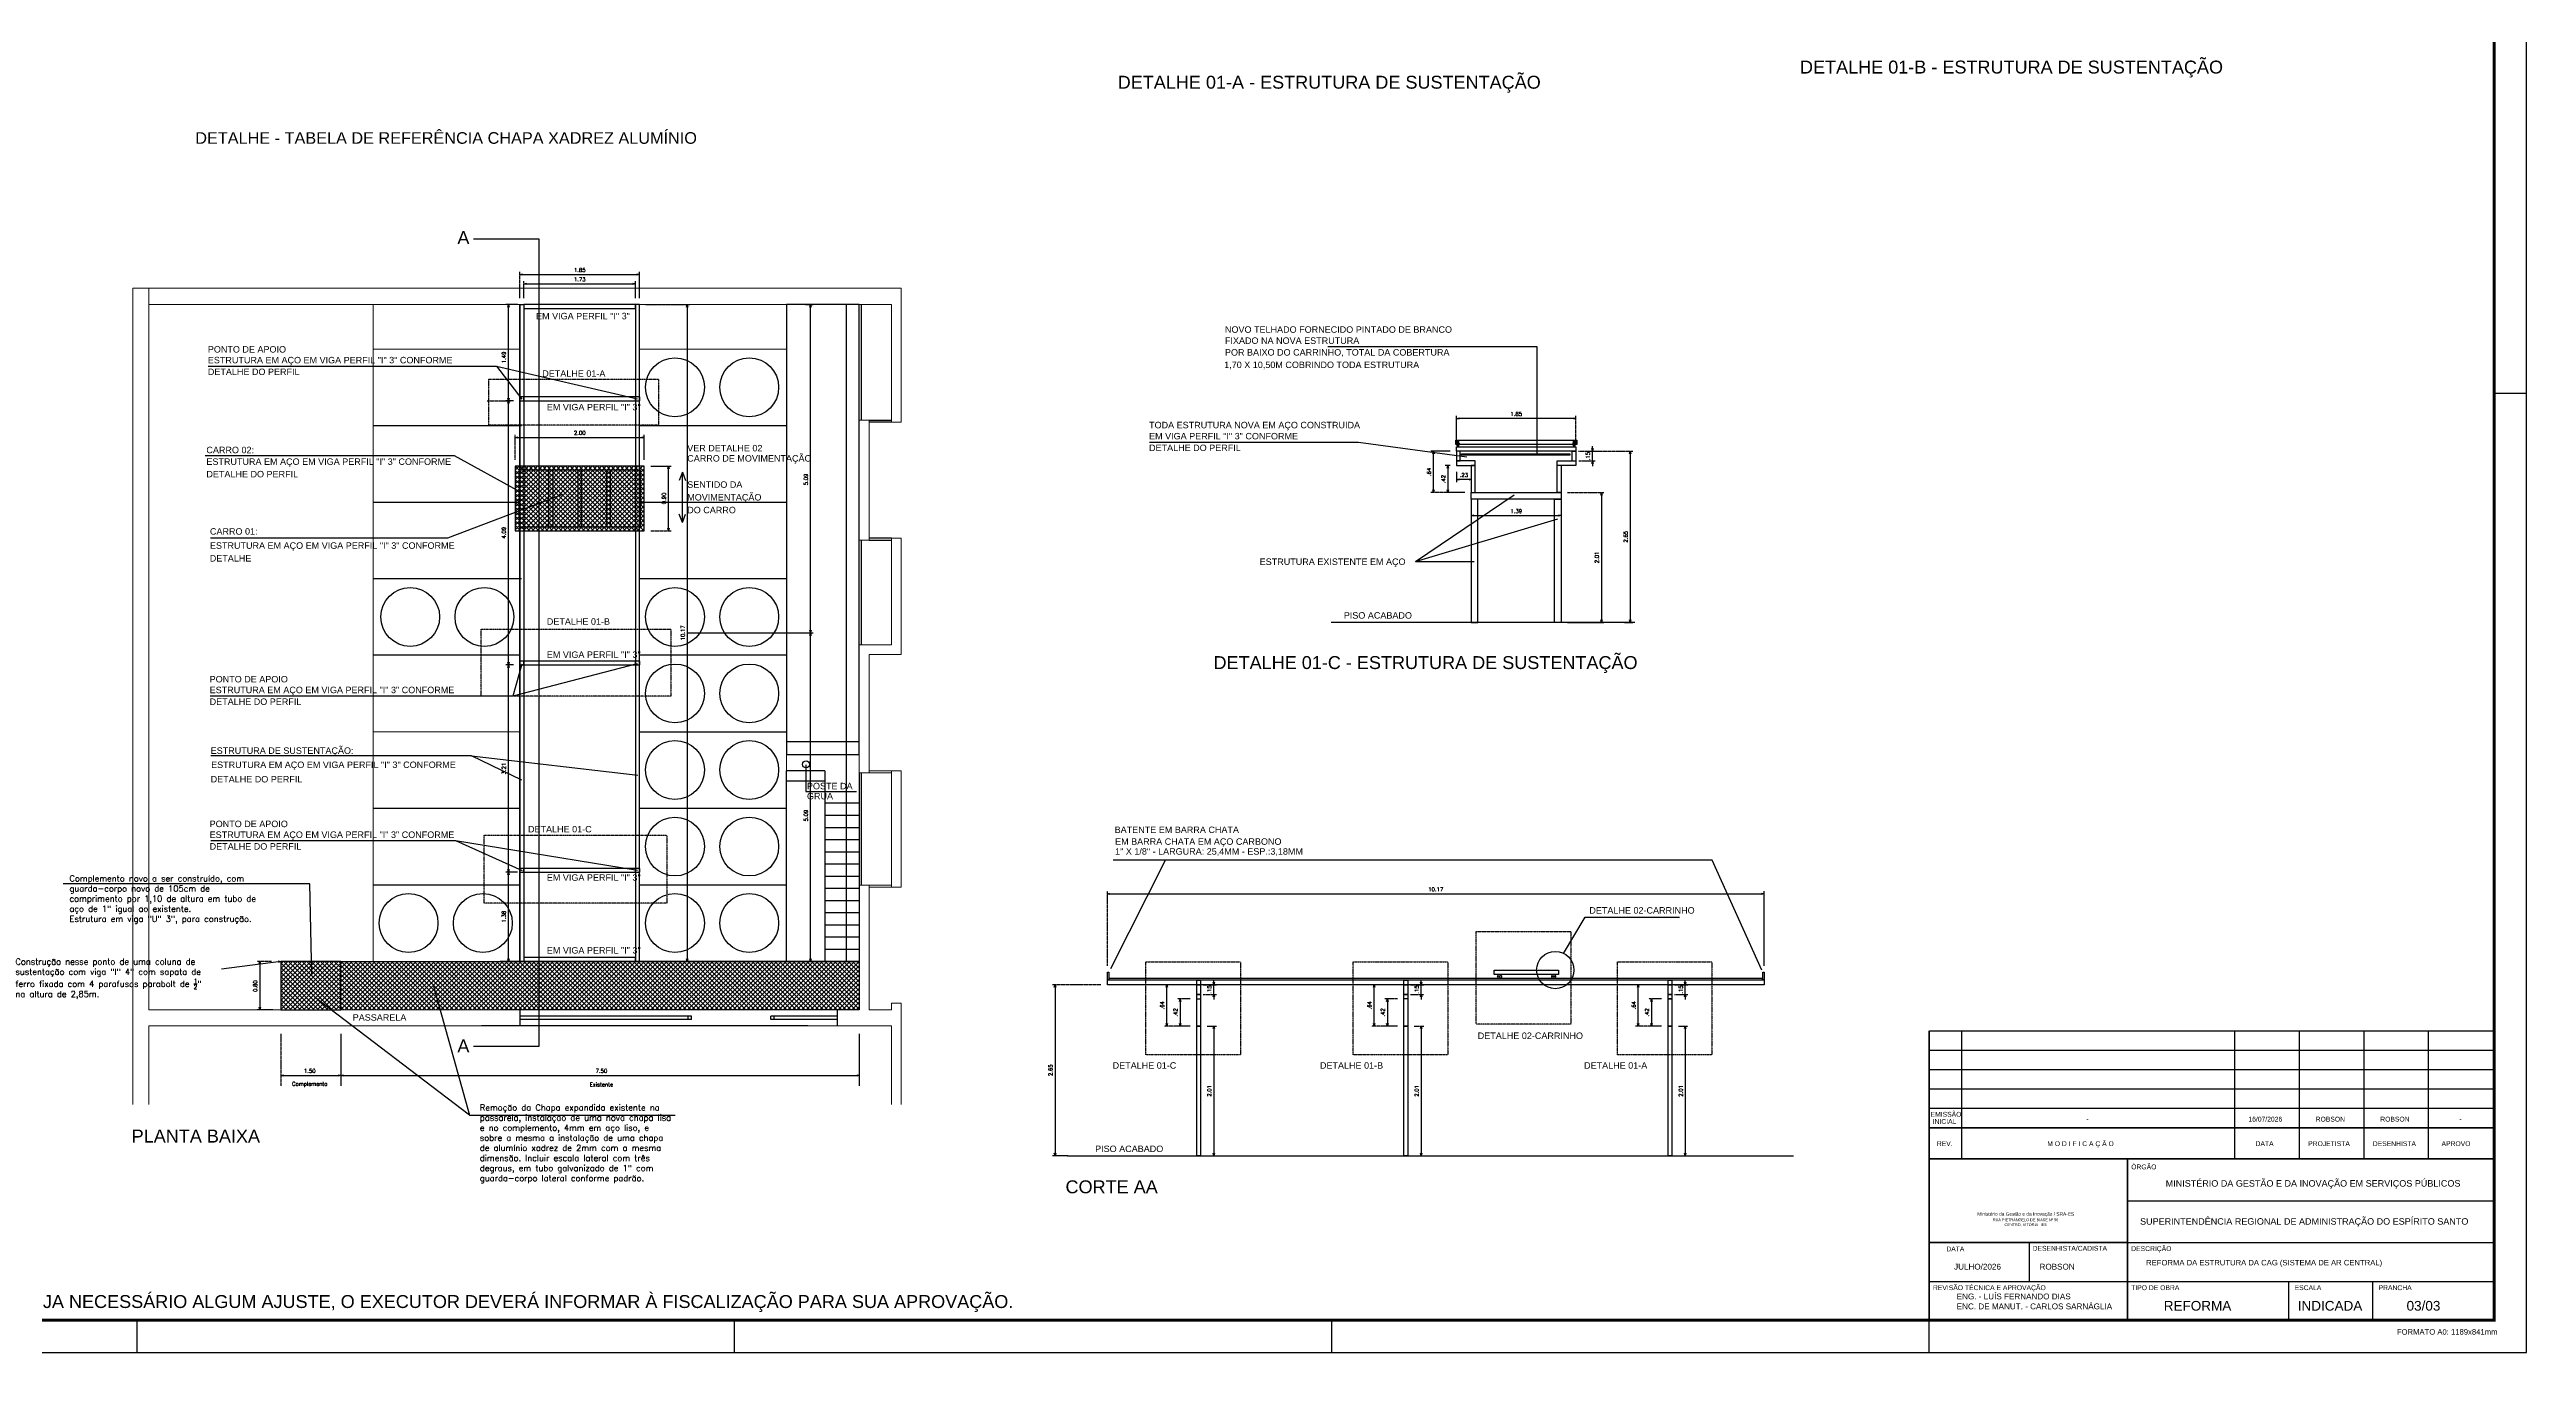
# Model space of a CAD drawing. Header units: millimetres. Extents: x -312439 to 477422, y -331570 to 212570.
# Drawn here: x -14454 to 62255, y -102769 to -62425 of the extents above; entities that cross this region are included whole.
import ezdxf
from ezdxf.enums import TextEntityAlignment as Align

# ---------------------------------------------------------------- set-up
doc = ezdxf.new("R2010")
doc.units = ezdxf.units.MM
for name, pattern in [('BORDER', [44.45, 12.7, -6.35, 12.7, -6.35, 0, -6.35]), ('CONTINU', [0]), ('DASHDOTX2', [2, 1, -0.5, 0, -0.5])]:
    doc.linetypes.add(name, pattern=pattern)
doc.layers.add('0.1', color=8, linetype='Continuous', lineweight=13)
doc.layers.add('Carimbo', color=7, linetype='Continuous', lineweight=0)
for name, color, linetype in [('01', 8, 'Continuous'), ('ARCONDTEXTO', 4, 'Continuous'), ('ARQ-FOLHA', 7, 'Continuous'), ('PB TEXTO', 3, 'Continuous')]:
    doc.layers.add(name, color=color, linetype=linetype)
doc.styles.add('RL_A100E1000', font='arial.ttf', dxfattribs={"width": 1.01, "height": 2.5})
doc.styles.add('ROMANS', font='romans.shx', dxfattribs={"height": 187.5})
doc.styles.get("Standard").update_dxf_attribs({"font": 'arial.ttf'})
doc.styles.add('Style-Arial', font='arial.ttf')

# ---------------------------------------------------------------- blocks, each defined once
blk = doc.blocks.new('FOLHA A0')
at = {"layer": 'ARQ-FOLHA'}
for p, q in [((1189, -841), (1189, 0)), ((1179, -544), (1189, -544)), ((449, -841), (449, -831)), ((634, -841), (634, -831)), ((819, -841), (819, -831)), ((1004, -841), (1004, -831))]:
    blk.add_line(p, q, dxfattribs=at)
at = {"layer": 'ARQ-FOLHA', "const_width": 1}
blk.add_lwpolyline([(1179, -10), (25, -10), (25, -831), (1179, -831), (1179, -10)], dxfattribs=at)
at = {"layer": 'ARQ-FOLHA'}
blk.add_lwpolyline([(0, -841), (1189, -841)], dxfattribs=at)
blk = doc.blocks.new('_Open30')
at = {"color": 0, "linetype": 'ByBlock', "lineweight": -2}
for p, q in [((-1, 0.27), (0, 0)), ((0, 0), (-1, -0.27)), ((0, 0), (-1, 0))]:
    blk.add_line(p, q, dxfattribs=at)
blk = doc.blocks.new('A$C87a75f9f')
at = {"layer": '01', "color": 2, "lineweight": -2}
for p, q in [((0.012, 0.069), (0.009, 0.069)), ((0.009, 0), (0.009, 0.069)), ((0.012, 0), (0.009, 0)), ((0.012, 0), (0.012, 0.069)), ((0.032, 0), (0.032, 0.069)), ((0.032, 0.069), (0.036, 0.069)), ((0.032, 0), (0.036, 0)), ((0.036, 0), (0.036, 0.069))]:
    blk.add_line(p, q, dxfattribs=at)
for points in [[(0.009, 0.042), (0, 0.042), (0, 0.029), (0.009, 0.029)], [(0.036, 0.042), (0.043, 0.042), (0.043, 0.029), (0.036, 0.029)]]:
    blk.add_lwpolyline(points, close=True, dxfattribs=at)
for centre, start_param, end_param in [((0.022, 0.069), 3.141593, 6.283185), ((0.022, 0), 0, 3.141593)]:
    blk.add_ellipse(centre, major_axis=(0.01, 0), ratio=0.594996, start_param=start_param, end_param=end_param, dxfattribs=at)

msp = doc.modelspace()

# ---------------------------------------------------------------- hatches: boundary and pattern name
at = {"layer": '01', "lineweight": -2, "transparency": 33554562}
h = msp.add_hatch(dxfattribs=at)
h.set_pattern_fill('_USER', color=2, scale=100, angle=45, double=1, pattern_type=0)
h.set_pattern_definition([(45, (-1837313.5, -209736.27), (-70.710678, 70.710678), []), (135, (-1837313.5, -209736.27), (-70.710678, -70.710678), [])])
h.paths.add_polyline_path([(2919.787, -77205.871), (3695.09, -77205.871), (3695.09, -75445.871), (2919.787, -75445.871)])
h.paths.add_polyline_path([(3815.09, -75445.871), (3695.09, -75445.871), (3695.09, -77205.871), (3815.09, -77205.871)])
h.paths.add_polyline_path([(3845.41, -75445.871), (3815.09, -75445.871), (3815.09, -76438.452), (3845.41, -76438.452)], flags=17)
h.paths.add_polyline_path([(2919.787, -75445.871), (2799.787, -75445.871), (2799.787, -77205.871), (2919.787, -77205.871)])
h.paths.add_polyline_path([(2025.41, -77205.871), (2799.787, -77205.871), (2799.787, -75445.871), (2025.41, -75445.871)])
h.paths.add_polyline_path([(2025.41, -75445.871), (1905.41, -75445.871), (1905.41, -77205.871), (2025.41, -77205.871)])
h.paths.add_polyline_path([(1905.41, -75445.871), (1131.032, -75445.871), (1131.032, -77205.871), (1905.41, -77205.871)])
h.paths.add_polyline_path([(1011.032, -76357.157), (1131.032, -76311.454), (1131.032, -75445.871), (1011.032, -75445.871)])
h.paths.add_polyline_path([(1131.032, -76311.454), (1011.032, -76357.157), (1011.032, -77205.871), (1131.032, -77205.871)])
h.paths.add_polyline_path([(1011.032, -76357.157), (695.237, -76477.429), (695.237, -77205.871), (1011.032, -77205.871)])
h.paths.add_polyline_path([(695.237, -76477.429), (1011.032, -76357.157), (1011.032, -75445.871), (695.237, -75445.871)])
h.paths.add_polyline_path([(695.237, -75445.871), (235.09, -75445.871), (235.09, -76652.678), (695.237, -76477.429)])
h.paths.add_polyline_path([(235.09, -76652.678), (235.09, -77205.871), (695.237, -77205.871), (695.237, -76477.429)])
h.paths.add_polyline_path([(115.09, -77205.871), (235.09, -77205.871), (235.09, -76652.678), (115.09, -76698.381)])
h.paths.add_polyline_path([(115.09, -76698.381), (235.09, -76652.678), (235.09, -75445.871), (115.09, -75445.871)])
h.paths.add_polyline_path([(235.09, -77205.871), (235.09, -77325.871), (695.237, -77325.871), (695.237, -77205.871)])
h.paths.add_polyline_path([(695.237, -77205.871), (695.237, -77325.871), (3695.09, -77325.871), (3695.09, -77205.871)])
h.paths.add_polyline_path([(3815.09, -77205.871), (3695.09, -77205.871), (3695.09, -77325.871), (3815.09, -77325.871)])
h.paths.add_polyline_path([(3815.09, -77325.871), (3965.41, -77325.871), (3965.41, -76438.452), (3845.41, -76438.452), (3845.41, -77205.871), (3815.09, -77205.871)])
h.paths.add_polyline_path([(3965.41, -75325.871), (3815.09, -75325.871), (3815.09, -75445.871), (3845.41, -75445.871), (3845.41, -76438.452), (3965.41, -76438.452)])
h.paths.add_polyline_path([(3815.09, -75445.871), (3815.09, -75325.871), (3695.09, -75325.871), (3695.09, -75445.871)])
h.paths.add_polyline_path([(3695.09, -75445.871), (3695.09, -75325.871), (695.237, -75325.871), (695.237, -75445.871)])
h.paths.add_polyline_path([(235.09, -75325.871), (235.09, -75445.871), (695.237, -75445.871), (695.237, -75325.871)])
h.paths.add_polyline_path([(235.09, -75325.871), (115.09, -75325.871), (115.09, -75445.871), (235.09, -75445.871)])
h.paths.add_polyline_path([(-34.59, -76438.452), (85.41, -76438.452), (85.41, -75445.871), (115.09, -75445.871), (115.09, -75325.871), (-34.59, -75325.871)])
h.paths.add_polyline_path([(-34.59, -76755.387), (85.41, -76709.685), (85.41, -76438.452), (-34.59, -76438.452)])
h.paths.add_polyline_path([(-34.59, -77325.871), (115.09, -77325.871), (115.09, -77205.871), (85.41, -77205.871), (85.41, -76709.685), (-34.59, -76755.387)])
h.paths.add_polyline_path([(235.09, -77205.871), (115.09, -77205.871), (115.09, -77325.871), (235.09, -77325.871)])
at = {"layer": '01', "lineweight": -2}
h = msp.add_hatch(dxfattribs=at)
h.set_pattern_fill('_USER', color=4, scale=100, angle=45, double=1, pattern_type=0)
h.set_pattern_definition([(45, (128912.95, -95104.7), (-70.71068, 70.71068), []), (135, (128912.95, -95104.7), (-70.71068, -70.71068), [])])
h.paths.add_polyline_path([(-5434.91, -92158.452), (-5434.91, -90658.452), (-7289.917, -90658.452), (-7289.917, -92158.452)])
h = msp.add_hatch(dxfattribs=at)
h.set_pattern_fill('_USER', color=2, scale=100, angle=45, double=1, pattern_type=0)
h.set_pattern_definition([(45, (-1850233.93, -80929.97), (-70.710678, 70.710678), []), (135, (-1850233.93, -80929.97), (-70.710678, -70.710678), [])])
h.paths.add_polyline_path([(10625.09, -92158.452), (10625.09, -90658.452), (-5434.91, -90658.452), (-5434.91, -92158.452)])

# ---------------------------------------------------------------- linework, layer by layer
at = {"color": 7}
for points in [[(29278.144, -74942.679), (32626.262, -74942.679), (32626.262, -74981.268), (29278.144, -74981.268)], [(-5434.91, -90658.452), (-7289.917, -90658.452), (-7289.917, -92158.452), (-5434.91, -92158.452)]]:
    msp.add_lwpolyline(points, close=True, dxfattribs=at)
at = {"layer": '0.1', "color": 8, "linetype": 'BORDER', "lineweight": -2}
for p, q in [((115.09, -70118.452), (115.09, -69312.961)), ((235.09, -70118.452), (235.09, -69600.844)), ((4015.09, -70318.452), (5376.848, -70318.452)), ((-900.406, -73298.452), (-163.541, -73298.452)), ((-34.59, -75125.871), (-34.59, -74353.903)), ((32817.809, -74663.347), (32817.809, -73770.107)), ((32900.712, -74863.347), (34577.406, -74863.347)), ((32906.575, -75163.347), (33409.214, -75163.347)), ((28917.809, -75303.347), (28772.3, -75303.347)), ((29577.809, -75503.347), (29577.809, -75820.169)), ((29377.809, -76143.347), (28326.791, -76143.347)), ((29577.809, -76343.347), (29577.809, -76937.055)), ((32557.809, -76143.347), (33685.522, -76143.347)), ((4165.41, -77325.871), (4793.642, -77325.871)), ((8955.526, -80488.452), (9190.621, -80488.452)), ((-84.91, -81478.452), (-323.541, -81478.452)), ((-84.91, -87898.452), (-323.541, -87898.452)), ((18306.901, -90798.288), (18306.901, -88487.649)), ((-7579.973, -90658.452), (-8023.819, -90658.452)), ((-84.91, -90658.452), (-323.541, -90658.452)), ((8955.526, -90658.452), (9190.621, -90658.452)), ((18106.901, -91380.665), (16605.57, -91380.665)), ((20872.766, -91820.665), (20477.101, -91820.665)), ((21272.766, -91680.665), (21684.436, -91680.665)), ((27292.766, -91820.665), (26897.101, -91820.665)), ((27692.766, -91680.665), (28104.436, -91680.665)), ((35472.766, -91820.665), (35077.101, -91820.665)), ((35872.766, -91680.665), (36284.436, -91680.665)), ((20872.766, -92660.665), (20066.592, -92660.665)), ((21392.766, -92660.665), (21684.664, -92660.665)), ((27292.766, -92660.665), (26486.592, -92660.665)), ((27812.766, -92660.665), (28104.664, -92660.665)), ((35472.766, -92660.665), (34666.592, -92660.665)), ((35992.766, -92660.665), (36284.664, -92660.665)), ((-7289.917, -92901.22), (-7289.917, -94509.87)), ((-5434.91, -92901.22), (-5434.91, -94509.87))]:
    msp.add_line(p, q, dxfattribs=at)
at = {"layer": '0.1', "color": 8, "linetype": 'CONTINU', "lineweight": -2}
for p, q in [((195.09, -69392.961), (3735.09, -69392.961)), ((315.09, -69680.844), (3615.09, -69680.844)), ((3695.09, -70118.452), (3695.09, -69600.844)), ((3815.09, -70118.452), (3815.09, -69312.961)), ((35.09, -70318.452), (-323.541, -70318.452)), ((-243.541, -73218.452), (-243.541, -70398.452)), ((5296.848, -70398.452), (5296.848, -90578.452)), ((8955.526, -70318.452), (9190.621, -70318.452)), ((9110.621, -80408.452), (9110.621, -70398.452)), ((25133.326, -71623.405), (31609.102, -71623.405)), ((31609.102, -71623.405), (31609.102, -74960.541)), ((-9536.569, -72225.887), (-609.665, -72225.887)), ((-609.665, -72225.887), (3757.389, -73237.103)), ((-609.665, -72225.887), (167.998, -73246.018)), ((-84.91, -73298.452), (-323.541, -73298.452)), ((-243.541, -81398.452), (-243.541, -73378.452)), ((3965.41, -75125.871), (3965.41, -74353.903)), ((29117.809, -74663.347), (29117.809, -73770.107)), ((32737.809, -73850.107), (29197.809, -73850.107)), ((45.41, -74433.903), (3885.41, -74433.903)), ((28917.809, -74863.347), (28326.791, -74863.347)), ((28406.791, -76063.347), (28406.791, -74943.347)), ((33168.993, -74863.347), (33409.214, -74863.347)), ((33329.214, -74783.347), (33329.214, -74703.347)), ((33329.214, -75163.347), (33329.214, -74863.347)), ((34497.406, -74943.347), (34497.406, -80083.347)), ((4165.41, -75325.871), (4793.642, -75325.871)), ((4713.642, -77245.871), (4713.642, -75405.871)), ((28852.3, -75383.347), (28852.3, -76063.347)), ((29117.809, -75503.347), (29117.809, -75820.169)), ((29497.809, -75740.169), (29197.809, -75740.169)), ((33329.214, -75243.347), (33329.214, -75323.347)), ((27852.335, -78273.372), (30900.189, -76215.323)), ((29377.809, -76143.347), (28772.3, -76143.347)), ((32357.809, -76343.347), (32357.809, -76937.055)), ((33605.522, -76223.347), (33605.522, -80083.347)), ((27852.335, -78273.372), (32256.211, -76960.439)), ((29657.809, -76857.055), (32277.809, -76857.055)), ((27852.335, -78273.372), (29662.204, -78273.372)), ((8955.526, -80488.452), (9190.621, -80488.452)), ((32557.809, -80163.347), (33685.522, -80163.347)), ((34317.091, -80163.347), (34577.406, -80163.347)), ((9110.621, -90578.452), (9110.621, -80568.452)), ((-84.91, -81478.452), (-323.541, -81478.452)), ((-243.541, -87818.452), (-243.541, -81558.452)), ((-94.647, -82439.768), (3757.389, -81439.295)), ((-94.647, -82439.768), (180.699, -81442.054)), ((-9480.448, -82439.768), (-94.647, -82439.768)), ((-1388.357, -84290.455), (3766.757, -84895.977)), ((-9455.085, -86920.99), (-1885.577, -86920.99)), ((-1885.577, -86920.99), (3757.389, -87835.572)), ((-1885.577, -86920.99), (180.699, -87843.685)), ((35.09, -87898.452), (-323.541, -87898.452)), ((-243.541, -90578.452), (-243.541, -87978.452)), ((-6397.507, -88260.887), (-14033.163, -88260.887)), ((-6333.379, -91100.588), (-6397.507, -88260.887)), ((18386.901, -88567.649), (38566.901, -88567.649)), ((38646.901, -90798.288), (38646.901, -88487.649)), ((32435.152, -90411.793), (33102.424, -89291.765)), ((33102.424, -89291.765), (36022.607, -89291.765)), ((-7289.917, -90658.452), (-9125.374, -90901.936)), ((-7943.819, -90738.452), (-7943.819, -92078.452)), ((4015.09, -90658.452), (5376.848, -90658.452)), ((21604.436, -91300.665), (21604.436, -91220.665)), ((28024.436, -91300.665), (28024.436, -91220.665)), ((36204.436, -91300.665), (36204.436, -91220.665)), ((-1452.235, -95417.381), (-6252.522, -91769.289)), ((-2561.768, -91423.551), (-1452.235, -95417.381)), ((16685.57, -91460.665), (16685.57, -96600.665)), ((20872.766, -91380.665), (20066.592, -91380.665)), ((20146.592, -92580.665), (20146.592, -91460.665)), ((20557.101, -91900.665), (20557.101, -92580.665)), ((21272.766, -91380.665), (21684.436, -91380.665)), ((21604.436, -91680.665), (21604.436, -91380.665)), ((21604.436, -91760.665), (21604.436, -91840.665)), ((27292.766, -91380.665), (26486.592, -91380.665)), ((26566.592, -92580.665), (26566.592, -91460.665)), ((26977.101, -91900.665), (26977.101, -92580.665)), ((27692.766, -91380.665), (28104.436, -91380.665)), ((28024.436, -91680.665), (28024.436, -91380.665)), ((28024.436, -91760.665), (28024.436, -91840.665)), ((35472.766, -91380.665), (34666.592, -91380.665)), ((34746.592, -92580.665), (34746.592, -91460.665)), ((35157.101, -91900.665), (35157.101, -92580.665)), ((35872.766, -91380.665), (36284.436, -91380.665)), ((36204.436, -91680.665), (36204.436, -91380.665)), ((36204.436, -91760.665), (36204.436, -91840.665)), ((-7542.302, -92158.452), (-8023.819, -92158.452)), ((20872.766, -92660.665), (20477.101, -92660.665)), ((21604.664, -92740.665), (21604.664, -96600.665)), ((27292.766, -92660.665), (26897.101, -92660.665)), ((28024.664, -92740.665), (28024.664, -96600.665)), ((35472.766, -92660.665), (35077.101, -92660.665)), ((36204.664, -92740.665), (36204.664, -96600.665)), ((-5434.91, -92901.22), (-5434.91, -94509.87)), ((10625.09, -92901.22), (10625.09, -94509.87)), ((-7209.917, -94189.87), (-5514.91, -94189.87)), ((-5354.91, -94189.87), (10545.09, -94189.87)), ((-1452.235, -95417.381), (4919.806, -95417.381)), ((17087.088, -96680.665), (16605.57, -96680.665)), ((21392.766, -96680.665), (21684.664, -96680.665)), ((27812.766, -96680.665), (28104.664, -96680.665)), ((35992.766, -96680.665), (36284.664, -96680.665))]:
    msp.add_line(p, q, dxfattribs=at)
at = {"layer": '0.1', "color": 9}
for p, q in [((-11874.91, -69818.452), (-11874.91, -95089.985)), ((-11874.91, -69818.452), (11925.09, -69818.452)), ((-11374.91, -69818.452), (-11374.91, -92158.452)), ((-11374.91, -70318.452), (11625.09, -70318.452)), ((-4434.91, -90658.452), (-4434.91, -70318.452)), ((115.09, -90658.452), (115.09, -70318.452)), ((11625.09, -73958.452), (11625.09, -70318.452)), ((11925.09, -73958.452), (11925.09, -69818.452)), ((-4434.91, -71698.452), (115.09, -71698.452)), ((3815.09, -71698.452), (8365.09, -71698.452)), ((8365.09, -90658.452), (8365.09, -71698.452)), ((10925.09, -73898.452), (10625.09, -73898.452)), ((10625.09, -77618.452), (10625.09, -73898.452)), ((10925.09, -77618.452), (10925.09, -73898.452)), ((11625.09, -73958.452), (11925.09, -73958.452)), ((10925.09, -77618.452), (10625.09, -77618.452)), ((11625.09, -80858.452), (11625.09, -77558.452)), ((11925.09, -77558.452), (11625.09, -77558.452)), ((11925.09, -81158.452), (11925.09, -77558.452)), ((11625.09, -80858.452), (10625.09, -80858.452)), ((10625.09, -84818.452), (10625.09, -80858.452)), ((11925.09, -81158.452), (10925.09, -81158.452)), ((10925.09, -84818.452), (10925.09, -81158.452)), ((-4434.91, -83548.452), (115.09, -83548.452)), ((11625.09, -84818.452), (10625.09, -84818.452)), ((10925.09, -84758.452), (11925.09, -84758.452)), ((11625.09, -88358.452), (11625.09, -84758.452)), ((11925.09, -88358.452), (11925.09, -84758.452)), ((10625.09, -92158.452), (10625.09, -88298.452)), ((11625.09, -88298.452), (10625.09, -88298.452)), ((10925.09, -92158.452), (10925.09, -88298.452)), ((11925.09, -88358.452), (10925.09, -88358.452)), ((165.09, -90658.452), (-4434.91, -90658.452)), ((8365.09, -90658.452), (3765.09, -90658.452)), ((11925.09, -91958.452), (11625.09, -91958.452)), ((11625.09, -92158.452), (11625.09, -91958.452)), ((11925.09, -95089.985), (11925.09, -91958.452)), ((-11374.91, -92158.452), (10625.09, -92158.452)), ((-11374.91, -92658.452), (125.09, -92658.452)), ((-11374.91, -92658.452), (-11374.91, -95089.985)), ((-1074.91, -92658.452), (11625.09, -92658.452)), ((10925.09, -92158.452), (11625.09, -92158.452)), ((11625.09, -95089.985), (11625.09, -92658.452))]:
    msp.add_line(p, q, dxfattribs=at)
at = {"layer": '0.1', "color": 3, "linetype": 'CONTINU', "lineweight": -2}
for p, q in [((115.09, -70318.452), (115.09, -90658.452)), ((3815.09, -90658.452), (3815.09, -70318.452)), ((3665.09, -90658.452), (3815.09, -90658.452))]:
    msp.add_line(p, q, dxfattribs=at)
at = {"layer": '0.1', "color": 9, "linetype": 'CONTINU', "lineweight": -2}
for p, q in [((10625.09, -70318.452), (8365.09, -70318.452)), ((8365.09, -70318.452), (8365.09, -84249.587)), ((10225.09, -90658.452), (10225.09, -70318.452)), ((10625.09, -84249.587), (10625.09, -70318.452)), ((10685.09, -70318.452), (10685.09, -73898.452)), ((-4434.91, -74068.452), (165.09, -74068.452)), ((3815.09, -74068.452), (8365.09, -74068.452)), ((10925.09, -73898.452), (11625.09, -73898.452)), ((11625.09, -73958.452), (10925.09, -73958.452)), ((-4434.91, -76438.452), (115.09, -76438.452)), ((3815.09, -76438.452), (8365.09, -76438.452)), ((10685.09, -77618.452), (10685.09, -80858.452)), ((11625.09, -77558.452), (10925.09, -77558.452)), ((10925.09, -77618.452), (11625.09, -77618.452)), ((-4434.91, -78808.452), (165.09, -78808.452)), ((3815.09, -78808.452), (8365.09, -78808.452)), ((115.09, -81178.452), (-4434.91, -81178.452)), ((8365.09, -81178.452), (3815.09, -81178.452)), ((3815.09, -83548.452), (8365.09, -83548.452)), ((8365.09, -83849.587), (10625.09, -83849.587)), ((8365.09, -84249.587), (10625.09, -84249.587)), ((8365.09, -90658.452), (8365.09, -84764.435)), ((9561.485, -84764.435), (8365.09, -84764.435)), ((8365.09, -85064.435), (9561.485, -85064.435)), ((8972.314, -84568.523), (8972.314, -85402.892)), ((9561.485, -84764.435), (9561.485, -90658.452)), ((10625.09, -84818.452), (10625.09, -92158.452)), ((10685.09, -84818.452), (10685.09, -88298.452)), ((8972.314, -85402.892), (10532.515, -85402.892)), ((10625.09, -85758.452), (9561.485, -85758.452)), ((-4434.91, -85918.452), (115.09, -85918.452)), ((3815.09, -85918.452), (8365.09, -85918.452)), ((9561.485, -86135.375), (10625.09, -86135.375)), ((9561.485, -86512.298), (10625.09, -86512.298)), ((9561.485, -86889.221), (10625.09, -86889.221)), ((9561.485, -87266.144), (10625.09, -87266.144)), ((9561.485, -87643.067), (10625.09, -87643.067)), ((9561.485, -88019.99), (10625.09, -88019.99)), ((-4434.91, -88288.452), (115.09, -88288.452)), ((3815.09, -88288.452), (8365.09, -88288.452)), ((9561.485, -88396.913), (10625.09, -88396.913)), ((9561.485, -88773.836), (10625.09, -88773.836)), ((9561.485, -89150.76), (10625.09, -89150.76)), ((9561.485, -89527.683), (10625.09, -89527.683)), ((9561.485, -89904.606), (10625.09, -89904.606)), ((9561.485, -90281.529), (10625.09, -90281.529)), ((-5434.91, -92158.452), (-5434.91, -90658.452)), ((-5434.91, -90658.452), (10625.09, -90658.452)), ((10625.09, -90658.452), (-494.91, -90658.452)), ((9031.472, -92658.452), (-1074.91, -92658.452)), ((10625.09, -92158.452), (-494.91, -92158.452)), ((125.09, -92658.452), (125.09, -92158.452)), ((5425.165, -92358.452), (125.09, -92358.452)), ((5425.165, -92458.452), (125.09, -92458.452)), ((5325.09, -92458.452), (5325.09, -92358.452)), ((5425.165, -92458.452), (5425.165, -92358.452)), ((7885.09, -92458.452), (7885.09, -92358.452)), ((9945.09, -92358.452), (7885.09, -92358.452)), ((9945.09, -92458.452), (7885.09, -92458.452)), ((7985.165, -92458.452), (7985.165, -92358.452)), ((9945.09, -92658.452), (9945.09, -92158.452))]:
    msp.add_line(p, q, dxfattribs=at)
at = {"layer": '0.1', "color": 4, "linetype": 'CONTINU', "lineweight": -2}
for p, q in [((3815.09, -73178.452), (235.09, -73178.452)), ((3815.09, -81358.452), (235.09, -81358.452)), ((3815.09, -87778.452), (235.09, -87778.452))]:
    msp.add_line(p, q, dxfattribs=at)
at = {"layer": '0.1', "color": 7, "linetype": 'CONTINU', "lineweight": -2}
msp.add_line((34640.917, -80163.347), (25238.304, -80163.347), dxfattribs=at)
at = {"layer": '0.1', "color": 4, "linetype": 'CONTINU', "lineweight": -2}
for points in [[(3695.09, -90658.452), (115.09, -90658.452), (115.09, -70318.452), (235.09, -70318.452), (235.09, -90658.452)], [(235.09, -73298.452), (3815.09, -73298.452)], [(3695.09, -73298.452), (3695.09, -73178.452)], [(3815.09, -73178.452), (3815.09, -73298.452)], [(235.09, -81478.452), (3815.09, -81478.452)], [(3695.09, -81478.452), (3695.09, -81358.452)], [(3815.09, -81358.452), (3815.09, -81478.452)], [(235.09, -87898.452), (3815.09, -87898.452)], [(3695.09, -87898.452), (3695.09, -87778.452)], [(3815.09, -87778.452), (3815.09, -87898.452)], [(3695.09, -90658.452), (3695.09, -90538.452), (235.09, -90538.452)]]:
    msp.add_lwpolyline(points, dxfattribs=at)
for points in [[(235.09, -70318.452), (235.09, -70438.452), (3695.09, -70438.452), (3695.09, -70318.452)], [(3815.09, -70318.452), (3695.09, -70318.452), (3695.09, -90658.452), (3815.09, -90658.452)], [(115.09, -73298.452), (235.09, -73298.452), (235.09, -73178.452), (115.09, -73178.452)], [(115.09, -81478.452), (235.09, -81478.452), (235.09, -81358.452), (115.09, -81358.452)], [(115.09, -87898.452), (235.09, -87898.452), (235.09, -87778.452), (115.09, -87778.452)]]:
    msp.add_lwpolyline(points, close=True, dxfattribs=at)
at = {"layer": '0.1', "color": 8, "linetype": 'CONTINU', "lineweight": -2}
for points in [[(19612.729, -74580.293), (26088.504, -74580.293), (29440.68, -75041.257)], [(177.077, -85044.477), (-1388.357, -84290.455), (-9457.351, -84290.455)], [(18408.862, -90880.476), (20107.548, -87523.393)], [(38573.162, -90928.921), (37032.03, -87523.393), (18491.006, -87523.393)]]:
    msp.add_lwpolyline(points, dxfattribs=at)
at = {"layer": '0.1', "color": 9, "linetype": 'CONTINU', "lineweight": -2}
for centre, radius in [((4915.09, -72883.452), 911.591), ((7215.09, -72883.452), 911.591), ((-3284.91, -79993.452), 911.591), ((-984.91, -79993.452), 911.591), ((4915.09, -79993.452), 911.591), ((7215.09, -79993.452), 911.591), ((4915.09, -82363.452), 911.591), ((7215.09, -82363.452), 911.591), ((4915.09, -84733.452), 911.591), ((7215.09, -84733.452), 911.591), ((8975.161, -84558.452), 109.929), ((4915.09, -87103.452), 911.591), ((7215.09, -87103.452), 911.591), ((-3334.91, -89473.452), 911.591), ((-1034.91, -89473.452), 911.591), ((4915.09, -89473.452), 911.591), ((7215.09, -89473.452), 911.591)]:
    msp.add_circle(centre, radius, dxfattribs=at)
at = {"layer": '0.1', "color": 8, "linetype": 'CONTINU', "lineweight": -2}
msp.add_circle((32178.598, -90928.665), 577.041, dxfattribs=at)
at = {"layer": '01', "color": 2, "lineweight": -2}
for p, q in [((5145.263, -75510.522), (5047.112, -75767.611)), ((5145.263, -77069.226), (5145.263, -75510.522)), ((5145.263, -75510.522), (5243.414, -75767.611)), ((5145.263, -77069.226), (5047.112, -76812.138)), ((5145.263, -77069.226), (5243.414, -76812.138))]:
    msp.add_line(p, q, dxfattribs=at)
at = {"layer": '01', "color": 3, "lineweight": -2}
for p, q in [((5296.848, -80488.452), (9110.621, -80488.452)), ((21192.766, -91680.665), (21192.766, -92660.665)), ((27612.766, -91680.665), (27612.766, -92660.665))]:
    msp.add_line(p, q, dxfattribs=at)
at = {"layer": '01', "color": 7, "lineweight": -2}
msp.add_line((17070.726, -96680.665), (39554.873, -96680.665), dxfattribs=at)
at = {"layer": '01', "color": 2, "lineweight": -2}
for points in [[(-1328.678, -68285.421), (695.237, -68285.421), (695.237, -93296.399), (-1328.678, -93296.399)], [(1011.032, -77205.871), (1011.032, -75445.871)], [(1131.032, -75445.871), (1131.032, -77205.871)], [(1905.41, -75445.871), (1905.41, -77205.871)], [(2025.41, -77205.871), (2025.41, -75445.871)], [(2799.787, -75445.871), (2799.787, -77205.871)], [(2919.787, -77205.871), (2919.787, -75445.871)]]:
    msp.add_lwpolyline(points, dxfattribs=at)
at = {"layer": '01', "color": 7, "linetype": 'DASHDOTX2', "lineweight": -2, "ltscale": 0.005}
for points in [[(-847.465, -72630.545), (4408.483, -72630.545), (4408.483, -74052.187), (-847.465, -74052.187)], [(-1089.371, -80370.766), (4784.793, -80370.766), (4784.793, -82450.141), (-1089.371, -82450.141)], [(-996.707, -86751.397), (4663.01, -86751.397), (4663.01, -88853.264), (-996.707, -88853.264)], [(29727.717, -89734.552), (32655.531, -89734.552), (32655.531, -92607.72), (29727.717, -92607.72)], [(19501.591, -90677.218), (22429.405, -90677.218), (22429.405, -93550.386), (19501.591, -93550.386)], [(25921.591, -90677.218), (28849.405, -90677.218), (28849.405, -93550.386), (25921.591, -93550.386)], [(34101.591, -90677.218), (37029.405, -90677.218), (37029.405, -93550.386), (34101.591, -93550.386)]]:
    msp.add_lwpolyline(points, close=True, dxfattribs=at)
at = {"layer": '01', "color": 8, "lineweight": -2}
for points in [[(35.641, -76078.029), (-1916.952, -75004.268), (-9631.624, -75004.268)], [(1428.835, -76198.034), (-2130.402, -77553.588), (-9469.848, -77553.588)]]:
    msp.add_lwpolyline(points, dxfattribs=at)
at = {"layer": '01', "color": 2, "lineweight": -2}
for points in [[(29102.791, -74517.97), (32841.322, -74517.97), (32841.322, -74657.97), (29102.791, -74657.97)], [(3965.41, -75325.871), (-34.59, -75325.871), (-34.59, -77325.871), (3965.41, -77325.871)], [(3845.41, -75445.871), (85.41, -75445.871), (85.41, -77205.871), (3845.41, -77205.871)], [(18356.124, -91228.665), (38597.447, -91228.665), (38597.447, -91190.665), (18356.124, -91190.665)], [(30281.983, -90928.665), (32281.983, -90928.665), (32281.983, -91068.665), (30281.983, -91068.665)]]:
    msp.add_lwpolyline(points, close=True, dxfattribs=at)
at = {"layer": '01', "color": 4, "lineweight": -2}
for points in [[(29117.809, -74723.347), (32817.809, -74723.347), (32817.809, -74863.347), (29117.809, -74863.347)], [(18306.901, -91228.665), (38646.901, -91228.665), (38646.901, -91380.665), (18306.901, -91380.665)], [(21072.766, -91240.665), (21192.766, -91240.665), (21192.766, -91380.665), (21072.766, -91380.665)], [(27492.766, -91240.665), (27612.766, -91240.665), (27612.766, -91380.665), (27492.766, -91380.665)], [(35672.766, -91240.665), (35792.766, -91240.665), (35792.766, -91380.665), (35672.766, -91380.665)]]:
    msp.add_lwpolyline(points, close=True, dxfattribs=at)
at = {"layer": '01', "color": 3, "lineweight": -2}
for points in [[(29237.809, -74863.347), (29117.809, -74863.347), (29117.809, -75163.347), (29237.809, -75163.347)], [(29697.809, -75163.347), (29117.809, -75163.347), (29117.809, -75303.347), (29697.809, -75303.347)], [(29697.809, -75303.347), (29577.809, -75303.347), (29577.809, -76143.347), (29697.809, -76143.347)], [(18349.249, -91228.665), (18306.901, -91228.665), (18306.901, -90998.288), (18349.249, -90998.288)], [(38646.901, -91228.665), (38604.553, -91228.665), (38604.553, -90998.288), (38646.901, -90998.288)], [(21072.766, -91380.665), (21192.766, -91380.665), (21192.766, -91680.665), (21072.766, -91680.665)], [(27492.766, -91380.665), (27612.766, -91380.665), (27612.766, -91680.665), (27492.766, -91680.665)], [(35672.766, -91380.665), (35792.766, -91380.665), (35792.766, -91680.665), (35672.766, -91680.665)], [(35672.766, -91680.665), (35792.766, -91680.665), (35792.766, -91820.665), (35672.766, -91820.665)], [(35792.766, -92660.665), (35672.766, -92660.665), (35672.766, -91820.665), (35792.766, -91820.665)]]:
    msp.add_lwpolyline(points, close=True, dxfattribs=at)
for points in [[(32817.809, -74863.347), (32817.809, -75303.347), (32237.809, -75303.347)], [(32357.809, -75303.347), (32357.809, -76143.347), (32237.809, -76143.347), (32237.809, -75163.347)], [(32237.809, -75163.347), (32817.809, -75163.347)], [(32697.809, -75163.347), (32697.809, -74863.347), (32817.809, -74863.347)], [(21072.766, -91680.665), (21192.766, -91680.665)], [(21192.766, -92660.665), (21072.766, -92660.665), (21072.766, -91680.665)], [(21072.766, -91820.665), (21192.766, -91820.665)], [(27612.766, -92660.665), (27492.766, -92660.665), (27492.766, -91680.665)], [(27492.766, -91680.665), (27612.766, -91680.665)], [(27612.766, -91820.665), (27492.766, -91820.665)]]:
    msp.add_lwpolyline(points, dxfattribs=at)
at = {"layer": '01', "color": 1, "lineweight": -2}
for points in [[(29577.809, -76143.347), (32357.809, -76143.347), (32357.809, -76343.347), (29577.809, -76343.347)], [(29777.809, -76343.347), (29577.809, -76343.347), (29577.809, -80163.347), (29777.809, -80163.347)], [(32157.809, -76343.347), (32357.809, -76343.347), (32357.809, -80163.347), (32157.809, -80163.347)], [(21072.766, -92660.665), (21192.766, -92660.665), (21192.766, -96680.665), (21072.766, -96680.665)], [(27492.766, -92660.665), (27612.766, -92660.665), (27612.766, -96680.665), (27492.766, -96680.665)], [(35672.766, -92660.665), (35792.766, -92660.665), (35792.766, -96680.665), (35672.766, -96680.665)]]:
    msp.add_lwpolyline(points, close=True, dxfattribs=at)
at = {"layer": '01', "color": 2, "lineweight": -2}
for centre, radius in [((29164.218, -74704.347), 19), ((32771.4, -74704.347), 19), ((30452.063, -91129.665), 61), ((30452.063, -91129.665), 16.288), ((32128.521, -91129.665), 61), ((32128.521, -91129.665), 16.288)]:
    msp.add_circle(centre, radius, dxfattribs=at)
at = {"layer": 'Carimbo', "lineweight": 40}
for p, q in [((43755.211, -92809.027), (43755.211, -101769.027)), ((43755.211, -95809.027), (61255.211, -95809.027)), ((43755.211, -96769.027), (61255.211, -96769.027)), ((49895.211, -96769.027), (49895.211, -101769.027)), ((49895.211, -99369.027), (43755.211, -99369.027)), ((49895.211, -101769.027), (61255.211, -101769.027))]:
    msp.add_line(p, q, dxfattribs=at)
at = {"layer": 'Carimbo', "lineweight": -3}
for p, q in [((43765.211, -92809.027), (61255.211, -92809.027)), ((44765.211, -96769.027), (44765.211, -92809.027)), ((53225.211, -96769.027), (53225.211, -92809.027)), ((55225.211, -96769.027), (55225.211, -92809.027)), ((57225.211, -96769.027), (57225.211, -92809.027)), ((59225.211, -96769.027), (59225.211, -92809.027)), ((43765.211, -93409.027), (61255.211, -93409.027)), ((43765.211, -94009.027), (61255.211, -94009.027)), ((43765.211, -94609.027), (61255.211, -94609.027)), ((43765.211, -95209.027), (61255.211, -95209.027)), ((49895.211, -98069.027), (61255.211, -98069.027)), ((46851.431, -99369.027), (46851.431, -100569.027)), ((49895.211, -99369.027), (61255.211, -99369.027)), ((43755.211, -100569.027), (61255.211, -100569.027)), ((43755.211, -100569.027), (61255.211, -100569.027)), ((54885.873, -100569.027), (54885.873, -101769.027)), ((57485.935, -100569.027), (57485.935, -101769.027)), ((43755.211, -101769.027), (49895.211, -101769.027))]:
    msp.add_line(p, q, dxfattribs=at)

# ---------------------------------------------------------------- block references
at = {"layer": '0.1', "color": 8, "linetype": 'CONTINU', "lineweight": -2, "xscale": 80, "yscale": 80, "zscale": 80}
for p, rotation in [((115.09, -69392.961), 180), ((235.09, -69680.844), 180), ((-243.541, -70318.452), 90), ((5296.848, -70318.452), 90), ((9110.621, -70318.452), 90), ((-243.541, -73298.452), 270), ((-243.541, -73298.452), 90), ((29117.809, -73850.107), 180), ((-34.59, -74433.903), 180), ((28406.791, -74863.347), 90), ((33329.214, -74863.347), 270), ((33329.214, -75163.347), 90), ((34497.406, -74863.347), 90), ((4713.642, -75325.871), 90), ((28852.3, -75303.347), 90), ((29117.809, -75740.169), 180), ((28406.791, -76143.347), 270), ((28852.3, -76143.347), 270), ((33605.522, -76143.347), 90), ((4713.642, -77325.871), 270), ((29577.809, -76857.055), 180), ((9110.621, -80488.452), 270), ((9110.621, -80488.452), 90), ((33605.522, -80163.347), 270), ((34497.406, -80163.347), 270), ((-243.541, -81478.452), 270), ((-243.541, -81478.452), 90), ((-243.541, -87898.452), 270), ((-243.541, -87898.452), 90), ((18306.901, -88567.649), 180), ((-7943.819, -90658.452), 90), ((-7289.917, -90658.452), 7.556498996991691), ((-243.541, -90658.452), 270), ((5296.848, -90658.452), 270), ((9110.621, -90658.452), 270), ((16685.57, -91380.665), 90), ((20146.592, -91380.665), 90), ((20557.101, -91820.665), 90), ((21604.436, -91380.665), 270), ((21604.436, -91680.665), 90), ((26566.592, -91380.665), 90), ((26977.101, -91820.665), 90), ((28024.436, -91380.665), 270), ((28024.436, -91680.665), 90), ((34746.592, -91380.665), 90), ((35157.101, -91820.665), 90), ((36204.436, -91380.665), 270), ((36204.436, -91680.665), 90), ((-7943.819, -92158.452), 270), ((20146.592, -92660.665), 270), ((20557.101, -92660.665), 270), ((21604.664, -92660.665), 90), ((26566.592, -92660.665), 270), ((26977.101, -92660.665), 270), ((28024.664, -92660.665), 90), ((34746.592, -92660.665), 270), ((35157.101, -92660.665), 270), ((36204.664, -92660.665), 90), ((-7289.917, -94189.87), 180), ((-5434.91, -94189.87), 180), ((16685.57, -96680.665), 270), ((21604.664, -96680.665), 270), ((28024.664, -96680.665), 270), ((36204.664, -96680.665), 270)]:
    msp.add_blockref('_Open30', p, dxfattribs=dict(at, rotation=rotation))
for p in [(3695.09, -69680.844), (3815.09, -69392.961), (32817.809, -73850.107), (3965.41, -74433.903), (29577.809, -75740.169), (32357.809, -76857.055), (38646.901, -88567.649), (-5434.91, -94189.87), (10625.09, -94189.87)]:
    msp.add_blockref('_Open30', p, dxfattribs=at)
at = {"layer": '01', "color": 3, "lineweight": -2, "xscale": 2000, "yscale": 2000, "zscale": 2000}
for p in [(29119.359, -74693.48), (32726.034, -74692.077)]:
    msp.add_blockref('A$C87a75f9f', p, dxfattribs=at)
at = {"layer": 'ARQ-FOLHA', "xscale": 100, "yscale": 100, "zscale": 100}
msp.add_blockref('FOLHA A0', (-56644.789, -18669.027), dxfattribs=at)

# ---------------------------------------------------------------- texts
at = {"layer": '0.1', "color": 7}
for s, height, p in [('DETALHE 01-B - ESTRUTURA DE SUSTENTAÇÃO', 400, (39757.134, -63167.526)), ('DETALHE 01-A - ESTRUTURA DE SUSTENTAÇÃO', 400, (18627.009, -63636.92)), ('DETALHE - TABELA DE REFERÊNCIA CHAPA XADREZ ALUMÍNIO', 360, (-9940.069, -65343.697, -14402.798)), ('A', 400, (-1822.984, -68447.925)), ('DETALHE 01-C - ESTRUTURA DE SUSTENTAÇÃO', 400, (21594.551, -81607.4)), ('A', 400, (-1822.984, -93476.966)), ('PLANTA BAIXA', 400, (-11910.184, -96269.415)), ('CORTE AA', 400, (17010.568, -97839.948))]:
    msp.add_text(s, height=height, dxfattribs=at).set_placement(p)
at = {"layer": '0.1', "color": 7, "text_generation_flag": 6}
for s, p in [('EM VIGA PERFIL "I" 3"', (613.942, -70777.606)), ('NOVO TELHADO FORNECIDO PINTADO DE BRANCO', (21948.093, -71195.213)), ('FIXADO NA NOVA ESTRUTURA', (21948.093, -71538.81)), ('PONTO DE APOIO', (-9551.191, -71807.869)), ('ESTRUTURA EM AÇO EM VIGA PERFIL "I" 3" CONFORME', (-9551.191, -72141.292)), ('1,70 X 10,50M COBRINDO TODA ESTRUTURA', (21924.644, -72287.684)), ('POR BAIXO DO CARRINHO, TOTAL DA COBERTURA', (21948.093, -71901.269)), ('DETALHE DO PERFIL', (-9551.191, -72503.752)), ('EM VIGA PERFIL "I" 3"', (947.236, -73597.213)), ('TODA ESTRUTURA NOVA EM AÇO CONSTRUIDA ', (19598.107, -74152.101)), ('EM VIGA PERFIL "I" 3" CONFORME', (19598.107, -74495.698)), ('CARRO 02:', (-9595.874, -74924.334)), ('ESTRUTURA EM AÇO EM VIGA PERFIL "I" 3" CONFORME', (-9595.874, -75285.383)), ('DETALHE DO PERFIL', (19598.107, -74858.157)), ('DETALHE DO PERFIL', (-9595.874, -75671.174)), ('CARRO 01:', (-9486.164, -77445.641)), ('DETALHE ', (-9491.462, -78278.732)), ('ESTRUTURA EM AÇO EM VIGA PERFIL "I" 3" CONFORME', (-9486.164, -77884.058)), ('ESTRUTURA EXISTENTE EM AÇO', (23024.127, -78383.897)), ('PISO ACABADO', (25628.147, -80046.387)), ('EM VIGA PERFIL "I" 3"', (947.236, -81261.994)), ('PONTO DE APOIO', (-9495.07, -82021.749)), ('ESTRUTURA EM AÇO EM VIGA PERFIL "I" 3" CONFORME', (-9495.07, -82355.172)), ('DETALHE DO PERFIL', (-9495.07, -82717.632)), ('ESTRUTURA DE SUSTENTAÇÃO:', (-9464.089, -84233.606)), ('DETALHE DO PERFIL', (-9464.089, -85119.028)), ('ESTRUTURA EM AÇO EM VIGA PERFIL "I" 3" CONFORME', (-9450.051, -84672.022)), ('PONTO DE APOIO', (-9495.07, -86502.972)), ('ESTRUTURA EM AÇO EM VIGA PERFIL "I" 3" CONFORME', (-9495.07, -86836.395)), ('BATENTE EM BARRA CHATA', (18532.515, -86685.084)), ('DETALHE DO PERFIL', (-9495.07, -87198.854)), ('1" X 1/8" - LARGURA: 25,4MM - ESP.:3,18MM', (18545.797, -87354.489)), ('EM BARRA CHATA EM AÇO CARBONO', (18545.797, -87049.675)), ('EM VIGA PERFIL "I" 3"', (947.236, -88165.037)), ('DETALHE 02-CARRINHO', (33234.363, -89180.037)), ('EM VIGA PERFIL "I" 3"', (947.236, -90417.216)), ('PASSARELA', (-5064.525, -92495.222)), ('DETALHE 02-CARRINHO', (29776.375, -93061.403)), ('DETALHE 01-C', (18470.148, -93982.263)), ('DETALHE 01-B', (24890.148, -93982.263)), ('DETALHE 01-A', (33070.148, -93982.263)), ('PISO ACABADO', (17926.741, -96563.705))]:
    msp.add_text(s, height=200, rotation=180, dxfattribs=at).set_placement(p)
at = {"layer": '0.1', "color": 3, "text_generation_flag": 6}
for s, p in [('DETALHE 01-A', (805.212, -72556.657)), ('VER DETALHE 02', (5295.753, -74867.004)), ('CARRO DE MOVIMENTAÇÃO', (5295.753, -75183.757)), ('DETALHE 01-B', (947.236, -80236.457)), ('DETALHE 01-C', (364.545, -86666.432))]:
    msp.add_text(s, height=200, rotation=180, dxfattribs=at).set_placement(p)
at = {"layer": '0.1', "color": 2, "text_generation_flag": 6}
for s, p in [('SENTIDO DA ', (5295.753, -75995.437)), ('MOVIMENTAÇÃO', (5295.753, -76388.727)), ('DO CARRO ', (5295.753, -76783.5))]:
    msp.add_text(s, height=200, rotation=180, dxfattribs=at).set_placement(p)
at = {"layer": '0.1', "color": 9, "text_generation_flag": 6}
for s, p in [('POSTE DA', (9003.551, -85330.299)), ('GRUA', (9003.551, -85642.037))]:
    msp.add_text(s, height=200, rotation=180, dxfattribs=at).set_placement(p)
at = {"layer": '0.1', "color": 7}
msp.add_text('*OBSERVAÇÃO IMPORTANTE: TODAS AS MEDIDAS E COTAS DEVERÃO SER CONFERIDAS PELO EXECUTOR, NO LOCAL DO SERV IÇO, CASO SEJA NECESSÁRIO ALGUM AJUSTE, O EXECUTOR DEVERÁ INFORMAR À FISCALIZAÇÃO PARA SUA APROVAÇÃO.', height=400, dxfattribs=at).set_placement((-19160.575, -101192.832), align=Align.MIDDLE_CENTER)
at = {"layer": '0.1', "color": 7, "linetype": 'CONTINU', "lineweight": -2, "char_height": 120, "attachment_point": 5, "style": 'ROMANS'}
for s, insert in [('\\A1;1.85', (1965.09, -69252.961)), ('\\A1;1.73', (1965.09, -69540.844)), ('\\A1;2.00', (1965.41, -74293.903)), ('\\A1;1.85', (30967.809, -73710.107)), ('\\A1;.23', (29347.809, -75600.169)), ('\\A1;1.39', (30967.809, -76717.055)), ('\\A1;10.17', (28476.901, -88427.649)), ('\\A1;1.50', (-6393.702, -94049.87)), ('\\A1;7.50', (2636.155, -94049.87)), ('\\A1;Complemento', (-6393.702, -94471.349)), ('\\A1;Existente', (2638.582, -94471.349))]:
    msp.add_mtext(s, dxfattribs=dict(at, insert=insert))
at = {"layer": '0.1', "color": 7, "linetype": 'CONTINU', "lineweight": -2, "char_height": 120, "attachment_point": 5, "rotation": 90, "style": 'ROMANS'}
for s, insert in [('\\A1;1.49', (-383.541, -71958.739)), ('\\A1;.15', (33189.214, -75013.347)), ('\\A1;5.09', (8970.621, -75737.987)), ('\\A1;.64', (28266.791, -75503.347)), ('\\A1;.42', (28712.3, -75723.347)), ('\\A1;0.90', (4573.642, -76325.871)), ('\\A1;4.09', (-383.541, -77388.452)), ('\\A1;2.65', (34357.406, -77513.347)), ('\\A1;2.01', (33465.522, -78153.347)), ('\\A1;10.17', (5156.848, -80488.452)), ('\\A1;3.21', (-383.541, -84688.452)), ('\\A1;5.09', (8970.621, -86145.735)), ('\\A1;1.38', (-383.541, -89278.452)), ('\\A1;0.80', (-8083.819, -91425.671)), ('\\A1;.64', (20006.592, -92020.665)), ('\\A1;.15', (21464.436, -91530.665)), ('\\A1;.64', (26426.592, -92020.665)), ('\\A1;.15', (27884.436, -91530.665)), ('\\A1;.64', (34606.592, -92020.665)), ('\\A1;.15', (36064.436, -91530.665)), ('\\A1;.42', (20417.101, -92240.665)), ('\\A1;.42', (26837.101, -92240.665)), ('\\A1;.42', (35017.101, -92240.665)), ('\\A1;2.65', (16545.57, -94030.665)), ('\\A1;2.01', (21464.664, -94670.665)), ('\\A1;2.01', (27884.664, -94670.665)), ('\\A1;2.01', (36064.664, -94670.665))]:
    msp.add_mtext(s, dxfattribs=dict(at, insert=insert))
at = {"layer": 'ARCONDTEXTO', "color": 7, "linetype": 'Continuous', "lineweight": -3, "char_height": 187.5, "attachment_point": 3, "style": 'ROMANS'}
for s, insert in [('\\pxql;Complemento novo a ser construído, com guarda-corpo novo de 105cm de comprimento por 1,10 de altura em tubo de aço de 1" igual ao existente.^JEstrutura em viga "U" 3", para construção.', (-7401.908, -87998.314)), ('\\A1;\\pxql;Construção nesse ponto de uma coluna de sustentação com viga "I" 4" com sapata de ferro fixada com 4 parafusos parabolt de {\\H0.7x;\\S1/2;}" na altura de 2,85m.', (-9075.435, -90574.803)), ('\\pxql;Remoção da Chapa expandida existente na passarela, instalação de uma nova chapa lisa e no complemento, 4mm em aço liso, e sobre a mesma a instalação de uma chapa de alumínio xadrez de 2mm com a mesma dimensão. Incluir escala lateral com três degraus, em tubo galvanizado de 1" com guarda-corpo lateral conforme padrão.', (5307.277, -95091.9))]:
    msp.add_mtext_dynamic_manual_height_columns(s, width=6434.52929, gutter_width=18.75, heights=[0], dxfattribs=dict(at, insert=insert))
at = {"layer": 'Carimbo', "linetype": 'Continuous', "lineweight": -3, "style": 'Style-Arial'}
for s, p in [('EMISSÃO', (43801.461, -95469.594)), ('INICIAL', (43866.8, -95691.603)), ('-', (48629.171, -95619.936)), ('16/07/2026', (53643.491, -95619.782)), ('ROBSON', (55727.489, -95619.858)), ('ROBSON', (57727.489, -95619.863)), ('-', (60175.097, -95619.863)), ('REV.', (43995.211, -96379.027)), ('M O D I F I C A Ç Ã O', (47415.211, -96379.186)), ('DATA', (53865.211, -96379.033)), ('PROJETISTA', (55495.211, -96379.109)), ('DESENHISTA', (57495.211, -96379.114)), ('APROVO', (59625.211, -96379.071)), ('ÓRGÃO', (50015.211, -97099.027)), ('DATA', (44288.98, -99638.997)), ('DESENHISTA/CADISTA', (46961.431, -99619.027)), ('DESCRIÇÃO', (50015.211, -99629.027)), ('REVISÃO TÉCNICA E APROVAÇÃO', (43875.211, -100839.027)), ('TIPO DE OBRA', (50015.211, -100839.008)), ('ESCALA', (55075.873, -100839.085)), ('PRANCHA', (57675.935, -100839.085))]:
    msp.add_text(s, height=150, rotation=0.00581389, dxfattribs=at).set_placement(p)
at = {"layer": 'Carimbo', "linetype": 'Continuous', "lineweight": -3, "ltscale": 6, "style": 'Style-Arial'}
for s, height, p in [('MINISTÉRIO DA GESTÃO E DA INOVAÇÃO EM SERVIÇOS PÚBLICOS', 200, (51082.601, -97634.55)), ('SUPERINTENDÊNCIA REGIONAL DE ADMINISTRAÇÃO DO ESPÍRITO SANTO', 200, (50289.198, -98812.154)), ('JULHO/2026', 179.786, (44528.866, -100202.91)), ('ROBSON', 179.786, (47175.201, -100202.849)), ('REFORMA DA ESTRUTURA DA CAG (SISTEMA DE AR CENTRAL)', 170, (50476.641, -100073.702)), ('ENG. - LUÍS FERNANDO DIAS', 179.78597, (44609.904, -101125.522)), ('ENC. DE MANUT. - CARLOS SARNÁGLIA', 179.78597, (44609.904, -101431.978)), ('REFORMA', 299.6433, (51021.902, -101473.67)), ('INDICADA', 299.6433, (55171.644, -101473.67)), ('03/03', 299.6433, (58542.449, -101473.67)), ('FORMATO A0: 1189x841mm', 170, (58242.563, -102217.305))]:
    msp.add_text(s, height=height, rotation=0.00581389, dxfattribs=at).set_placement(p)
at = {"layer": 'PB TEXTO', "color": 7, "ltscale": 0.5, "style": 'RL_A100E1000'}
for s, height, p in [('Ministério da Gestão e da Inovação / SRA-ES', 105.91975, (46746.729, -98481.758)), ('RUA PIETRÂNGELO DE BIASE Nº 56', 84.7358, (46743.101, -98661.88)), ('CENTRO, VITÓRIA - ES', 84.7358, (46743.101, -98812.635))]:
    msp.add_text(s, height=height, dxfattribs=at).set_placement(p, align=Align.MIDDLE_CENTER)

doc.saveas('drawing.dxf')
